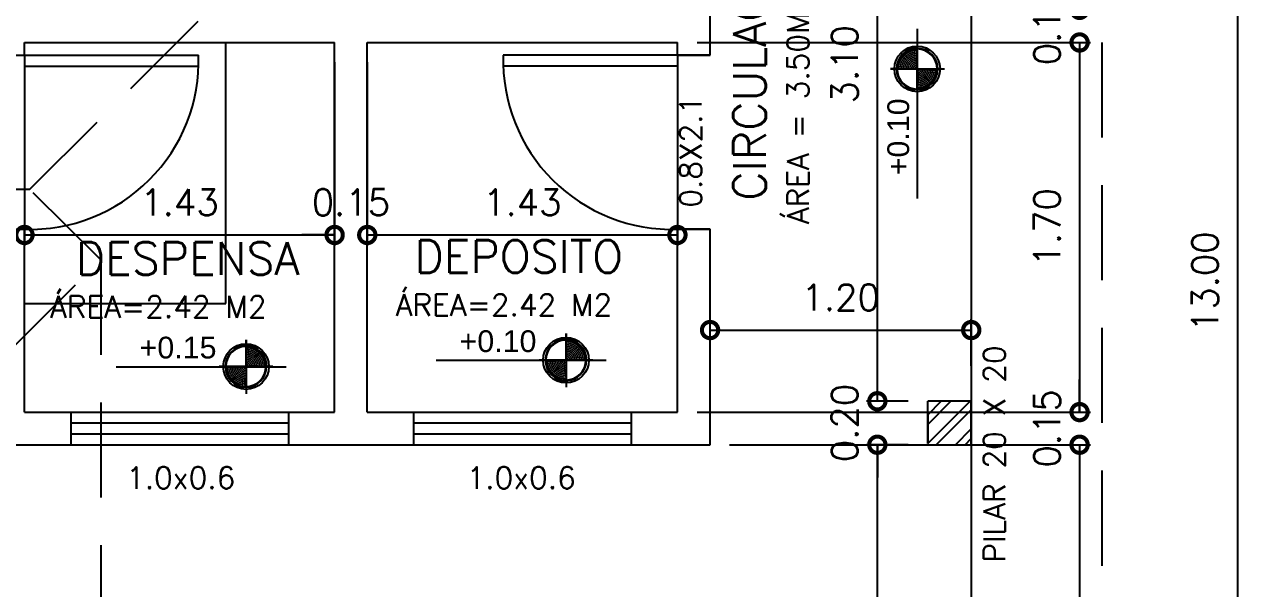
# Model space of a CAD drawing. Extents: x 500 to 638, y 181 to 267.
# Drawn here: x 555.51 to 561.13, y 230.31 to 232.9 of the extents above; entities that cross this region are included whole.
import ezdxf
from ezdxf.enums import TextEntityAlignment as Align

# ---------------------------------------------------------------- set-up
doc = ezdxf.new("R2010")
doc.units = 0
doc.header["$LTSCALE"] = 7
doc.linetypes.add('HIDDEN2', pattern=[0.1875, 0.125, -0.0625])
doc.layers.get('0').update_dxf_attribs({"linetype": 'CONTINUOUS'})
doc.layers.get('DEFPOINTS').update_dxf_attribs({"linetype": 'CONTINUOUS'})
for name, color, linetype in [('ACESSÓRIO', 2, 'CONTINUOUS'), ('ALVENARIA', 7, 'CONTINUOUS'), ('ALVENARIA1', 44, 'CONTINUOUS'), ('COBERTURA', 6, 'CONTINUOUS'), ('COTA', 1, 'CONTINUOUS'), ('JAPOR', 142, 'CONTINUOUS'), ('TEXTO2', 40, 'CONTINUOUS'), ('TEXTO3', 3, 'CONTINUOUS')]:
    doc.layers.add(name, color=color, linetype=linetype)
doc.styles.add('ARIALN', font='arial.ttf')
doc.styles.add('SIMPLEX', font='SIMPLEX.SHX')
doc.dimstyles.new('DIM50', dxfattribs={"dimtxt": 0.12, "dimasz": 0.15, "dimexe": 0.05, "dimexo": 0.09, "dimgap": 0.09, "dimtad": 1, "dimzin": 0, "dimdsep": 46, "dimtxsty": 'SIMPLEX', "dimblk1": 'DOTSMALL', "dimblk2": 'DOTSMALL', "dimsah": 1, "dimcen": 0.09, "dimadec": 0, "dimazin": 0, "dimtfac": 1, "dimtix": 1, "dimtofl": 0, "dimtmove": 2, "dimatfit": 3, "dimldrblk": 'DOTSMALL', "dimfxl": 1, "dimtolj": 1, "dimtzin": 0, "dimarcsym": 0})

# ---------------------------------------------------------------- blocks, each defined once
blk = doc.blocks.new('_DOTSMALL')
at = {"color": 0, "linetype": 'ByBlock', "const_width": 0.5}
blk.add_lwpolyline([(-0.0625, 0, 1), (0.0625, 0, 1)], format="xyb", close=True, dxfattribs=at)
blk = doc.blocks.new('*D46')
at = {"layer": 'COTA', "color": 0, "lineweight": -2}
for p, q in [((560.3542, 232.9719), (560.3542, 233.1219)), ((558.5964, 232.9719), (560.4042, 232.9719)), ((558.5964, 232.8219), (560.4042, 232.8219)), ((560.3542, 232.8219), (560.3542, 232.6719))]:
    blk.add_line(p, q, dxfattribs=at)
at = {"layer": 'DEFPOINTS', "color": 0}
for p in [(558.5064, 232.9719), (558.5064, 232.8219), (560.3542, 232.8219)]:
    blk.add_point(p, dxfattribs=at)
at = {"layer": 'COTA', "color": 0, "lineweight": -2, "xscale": 0.15, "yscale": 0.15, "zscale": 0.15}
for p, rotation in [((560.3542, 232.9719), 270), ((560.3542, 232.8219), 90)]:
    blk.add_blockref('_DOTSMALL', p, dxfattribs=dict(at, rotation=rotation))
at = {"layer": 'COTA', "color": 0, "insert": (560.2042, 232.8969), "char_height": 0.12, "attachment_point": 5, "rotation": 90, "style": 'SIMPLEX'}
blk.add_mtext('\\A1;0.15', dxfattribs=at)
blk = doc.blocks.new('*D47')
at = {"layer": 'COTA', "color": 0, "lineweight": -2}
for p, q in [((558.5964, 232.8219), (560.4042, 232.8219)), ((560.3542, 232.8219), (560.3542, 231.1219)), ((558.5964, 231.1219), (560.4042, 231.1219))]:
    blk.add_line(p, q, dxfattribs=at)
at = {"layer": 'DEFPOINTS', "color": 0}
for p in [(558.5064, 232.8219), (558.5064, 231.1219), (560.3542, 231.1219)]:
    blk.add_point(p, dxfattribs=at)
at = {"layer": 'COTA', "color": 0, "lineweight": -2, "xscale": 0.15, "yscale": 0.15, "zscale": 0.15}
for p, rotation in [((560.3542, 232.8219), 90), ((560.3542, 231.1219), 270)]:
    blk.add_blockref('_DOTSMALL', p, dxfattribs=dict(at, rotation=rotation))
at = {"layer": 'COTA', "color": 0, "insert": (560.2042, 231.9719), "char_height": 0.12, "attachment_point": 5, "rotation": 90, "style": 'SIMPLEX'}
blk.add_mtext('\\A1;1.70', dxfattribs=at)
blk = doc.blocks.new('*D48')
at = {"layer": 'COTA', "color": 0, "lineweight": -2}
for p, q in [((560.3542, 231.1219), (560.3542, 231.2719)), ((558.5964, 231.1219), (560.4042, 231.1219)), ((558.7464, 230.9719), (560.4042, 230.9719)), ((560.3542, 230.9719), (560.3542, 230.8219))]:
    blk.add_line(p, q, dxfattribs=at)
at = {"layer": 'DEFPOINTS', "color": 0}
for p in [(558.5064, 231.1219), (558.6564, 230.9719), (560.3542, 230.9719)]:
    blk.add_point(p, dxfattribs=at)
at = {"layer": 'COTA', "color": 0, "lineweight": -2, "xscale": 0.15, "yscale": 0.15, "zscale": 0.15}
for p, rotation in [((560.3542, 231.1219), 270), ((560.3542, 230.9719), 90)]:
    blk.add_blockref('_DOTSMALL', p, dxfattribs=dict(at, rotation=rotation))
at = {"layer": 'COTA', "color": 0, "insert": (560.2042, 231.0469), "char_height": 0.12, "attachment_point": 5, "rotation": 90, "style": 'SIMPLEX'}
blk.add_mtext('\\A1;0.15', dxfattribs=at)
blk = doc.blocks.new('*D49')
at = {"layer": 'COTA', "color": 0, "lineweight": -2}
for p, q in [((558.7464, 230.9719), (560.4042, 230.9719)), ((560.3542, 230.9719), (560.3542, 225.3719)), ((559.7464, 225.3719), (560.4042, 225.3719))]:
    blk.add_line(p, q, dxfattribs=at)
at = {"layer": 'DEFPOINTS', "color": 0}
for p in [(558.6564, 230.9719), (559.6564, 225.3719), (560.3542, 225.3719)]:
    blk.add_point(p, dxfattribs=at)
at = {"layer": 'COTA', "color": 0, "lineweight": -2, "xscale": 0.15, "yscale": 0.15, "zscale": 0.15}
for p, rotation in [((560.3542, 230.9719), 90), ((560.3542, 225.3719), 270)]:
    blk.add_blockref('_DOTSMALL', p, dxfattribs=dict(at, rotation=rotation))
at = {"layer": 'COTA', "color": 0, "insert": (560.2042, 228.1719), "char_height": 0.12, "attachment_point": 5, "rotation": 90, "style": 'SIMPLEX'}
blk.add_mtext('\\A1;5.60', dxfattribs=at)
blk = doc.blocks.new('*D52')
at = {"layer": 'COTA', "color": 0, "lineweight": -2}
for p, q in [((559.7464, 238.2219), (561.1304, 238.2219)), ((561.0804, 238.2219), (561.0804, 225.2219)), ((559.7464, 225.2219), (561.1304, 225.2219))]:
    blk.add_line(p, q, dxfattribs=at)
at = {"layer": 'DEFPOINTS', "color": 0}
for p in [(559.6564, 238.2219), (559.6564, 225.2219), (561.0804, 225.2219)]:
    blk.add_point(p, dxfattribs=at)
at = {"layer": 'COTA', "color": 0, "lineweight": -2, "xscale": 0.15, "yscale": 0.15, "zscale": 0.15}
for p, rotation in [((561.0804, 238.2219), 90), ((561.0804, 225.2219), 270)]:
    blk.add_blockref('_DOTSMALL', p, dxfattribs=dict(at, rotation=rotation))
at = {"layer": 'COTA', "color": 0, "insert": (560.9304, 231.7219), "char_height": 0.12, "attachment_point": 5, "rotation": 90, "style": 'SIMPLEX'}
blk.add_mtext('\\A1;13.00', dxfattribs=at)
blk = doc.blocks.new('*D78')
at = {"layer": 'COTA', "color": 0, "lineweight": -2}
for p, q in [((555.5064, 232.7319), (555.5064, 231.8866)), ((556.9314, 232.7319), (556.9314, 231.8866)), ((555.5064, 231.9366), (556.9314, 231.9366))]:
    blk.add_line(p, q, dxfattribs=at)
at = {"layer": 'DEFPOINTS', "color": 0}
for p in [(555.5064, 232.8219), (556.9314, 232.8219), (556.9314, 231.9366)]:
    blk.add_point(p, dxfattribs=at)
at = {"layer": 'COTA', "color": 0, "lineweight": -2, "xscale": 0.15, "yscale": 0.15, "zscale": 0.15, "rotation": 180}
blk.add_blockref('_DOTSMALL', (555.5064, 231.9366), dxfattribs=at)
at = {"layer": 'COTA', "color": 0, "lineweight": -2, "xscale": 0.15, "yscale": 0.15, "zscale": 0.15}
blk.add_blockref('_DOTSMALL', (556.9314, 231.9366), dxfattribs=at)
at = {"layer": 'COTA', "color": 0, "insert": (556.2189, 232.0866), "char_height": 0.12, "attachment_point": 5, "style": 'SIMPLEX'}
blk.add_mtext('\\A1;1.43', dxfattribs=at)
blk = doc.blocks.new('*D79')
at = {"layer": 'COTA', "color": 0, "lineweight": -2}
for p, q in [((556.9314, 232.7319), (556.9314, 231.8866)), ((557.0814, 232.7319), (557.0814, 231.8866)), ((556.9314, 231.9366), (556.7814, 231.9366)), ((557.0814, 231.9366), (557.2314, 231.9366))]:
    blk.add_line(p, q, dxfattribs=at)
at = {"layer": 'DEFPOINTS', "color": 0}
for p in [(556.9314, 232.8219), (557.0814, 232.8219), (557.0814, 231.9366)]:
    blk.add_point(p, dxfattribs=at)
at = {"layer": 'COTA', "color": 0, "lineweight": -2, "xscale": 0.15, "yscale": 0.15, "zscale": 0.15}
blk.add_blockref('_DOTSMALL', (556.9314, 231.9366), dxfattribs=at)
at = {"layer": 'COTA', "color": 0, "lineweight": -2, "xscale": 0.15, "yscale": 0.15, "zscale": 0.15, "rotation": 180}
blk.add_blockref('_DOTSMALL', (557.0814, 231.9366), dxfattribs=at)
at = {"layer": 'COTA', "color": 0, "insert": (557.0064, 232.0866), "char_height": 0.12, "attachment_point": 5, "style": 'SIMPLEX'}
blk.add_mtext('\\A1;0.15', dxfattribs=at)
blk = doc.blocks.new('*D80')
at = {"layer": 'COTA', "color": 0, "lineweight": -2}
for p, q in [((557.0814, 232.7319), (557.0814, 231.8866)), ((558.5064, 232.7319), (558.5064, 231.8866)), ((557.0814, 231.9366), (558.5064, 231.9366))]:
    blk.add_line(p, q, dxfattribs=at)
at = {"layer": 'DEFPOINTS', "color": 0}
for p in [(557.0814, 232.8219), (558.5064, 232.8219), (558.5064, 231.9366)]:
    blk.add_point(p, dxfattribs=at)
at = {"layer": 'COTA', "color": 0, "lineweight": -2, "xscale": 0.15, "yscale": 0.15, "zscale": 0.15, "rotation": 180}
blk.add_blockref('_DOTSMALL', (557.0814, 231.9366), dxfattribs=at)
at = {"layer": 'COTA', "color": 0, "lineweight": -2, "xscale": 0.15, "yscale": 0.15, "zscale": 0.15}
blk.add_blockref('_DOTSMALL', (558.5064, 231.9366), dxfattribs=at)
at = {"layer": 'COTA', "color": 0, "insert": (557.7939, 232.0866), "char_height": 0.12, "attachment_point": 5, "style": 'SIMPLEX'}
blk.add_mtext('\\A1;1.43', dxfattribs=at)
blk = doc.blocks.new('*D146')
at = {"layer": 'COTA', "color": 0, "lineweight": -2}
for p, q in [((558.6564, 231.3351), (558.6564, 231.5493)), ((559.8564, 231.3351), (559.8564, 231.5493)), ((558.6564, 231.4993), (559.8564, 231.4993))]:
    blk.add_line(p, q, dxfattribs=at)
at = {"layer": 'DEFPOINTS', "color": 0}
for p in [(559.8564, 231.4993), (558.6564, 231.2451), (559.8564, 231.2451)]:
    blk.add_point(p, dxfattribs=at)
at = {"layer": 'COTA', "color": 0, "lineweight": -2, "xscale": 0.15, "yscale": 0.15, "zscale": 0.15, "rotation": 180}
blk.add_blockref('_DOTSMALL', (558.6564, 231.4993), dxfattribs=at)
at = {"layer": 'COTA', "color": 0, "lineweight": -2, "xscale": 0.15, "yscale": 0.15, "zscale": 0.15}
blk.add_blockref('_DOTSMALL', (559.8564, 231.4993), dxfattribs=at)
at = {"layer": 'COTA', "color": 0, "insert": (559.2564, 231.6493), "char_height": 0.12, "attachment_point": 5, "style": 'SIMPLEX'}
blk.add_mtext('\\A1;1.20', dxfattribs=at)
blk = doc.blocks.new('*D214')
at = {"layer": 'COTA', "color": 0, "lineweight": -2}
for p, q in [((559.5664, 230.9719), (559.375, 230.9719)), ((559.425, 227.8219), (559.425, 230.9719)), ((559.5664, 227.8219), (559.375, 227.8219))]:
    blk.add_line(p, q, dxfattribs=at)
at = {"layer": 'DEFPOINTS', "color": 0}
for p in [(559.425, 230.9719), (559.6564, 230.9719), (559.6564, 227.8219)]:
    blk.add_point(p, dxfattribs=at)
at = {"layer": 'COTA', "color": 0, "lineweight": -2, "xscale": 0.15, "yscale": 0.15, "zscale": 0.15}
for p, rotation in [((559.425, 230.9719), 90), ((559.425, 227.8219), 270)]:
    blk.add_blockref('_DOTSMALL', p, dxfattribs=dict(at, rotation=rotation))
at = {"layer": 'COTA', "color": 0, "insert": (559.275, 229.3969), "char_height": 0.12, "attachment_point": 5, "rotation": 90, "style": 'SIMPLEX'}
blk.add_mtext('\\A1;3.15', dxfattribs=at)
blk = doc.blocks.new('*D215')
at = {"layer": 'COTA', "color": 0, "lineweight": -2}
for p, q in [((559.425, 231.1719), (559.425, 231.3219)), ((559.5664, 231.1719), (559.375, 231.1719)), ((559.5664, 230.9719), (559.375, 230.9719)), ((559.425, 230.9719), (559.425, 230.8219))]:
    blk.add_line(p, q, dxfattribs=at)
at = {"layer": 'DEFPOINTS', "color": 0}
for p in [(559.425, 231.1719), (559.6564, 231.1719), (559.6564, 230.9719)]:
    blk.add_point(p, dxfattribs=at)
at = {"layer": 'COTA', "color": 0, "lineweight": -2, "xscale": 0.15, "yscale": 0.15, "zscale": 0.15}
for p, rotation in [((559.425, 231.1719), 270), ((559.425, 230.9719), 90)]:
    blk.add_blockref('_DOTSMALL', p, dxfattribs=dict(at, rotation=rotation))
at = {"layer": 'COTA', "color": 0, "insert": (559.275, 231.0719), "char_height": 0.12, "attachment_point": 5, "rotation": 90, "style": 'SIMPLEX'}
blk.add_mtext('\\A1;0.20', dxfattribs=at)
blk = doc.blocks.new('*D216')
at = {"layer": 'COTA', "color": 0, "lineweight": -2}
for p, q in [((559.5664, 234.2719), (559.375, 234.2719)), ((559.425, 231.1719), (559.425, 234.2719)), ((559.5664, 231.1719), (559.375, 231.1719))]:
    blk.add_line(p, q, dxfattribs=at)
at = {"layer": 'DEFPOINTS', "color": 0}
for p in [(559.425, 234.2719), (559.6564, 234.2719), (559.6564, 231.1719)]:
    blk.add_point(p, dxfattribs=at)
at = {"layer": 'COTA', "color": 0, "lineweight": -2, "xscale": 0.15, "yscale": 0.15, "zscale": 0.15}
for p, rotation in [((559.425, 234.2719), 90), ((559.425, 231.1719), 270)]:
    blk.add_blockref('_DOTSMALL', p, dxfattribs=dict(at, rotation=rotation))
at = {"layer": 'COTA', "color": 0, "insert": (559.275, 232.7219), "char_height": 0.12, "attachment_point": 5, "rotation": 90, "style": 'SIMPLEX'}
blk.add_mtext('\\A1;3.10', dxfattribs=at)

msp = doc.modelspace()

# ---------------------------------------------------------------- hatches: boundary and pattern name
at = {"layer": 'ALVENARIA1'}
h = msp.add_hatch(dxfattribs=at)
h.set_pattern_fill('ANSI32', color=256, scale=0.25, style=0)
h.set_pattern_definition([(45, (24.27981, -4.1), (-0.06629126, 0.06629126), []), (45, (24.324, -4.1), (-0.06629126, 0.06629126), [])])
h.paths.add_polyline_path([(559.8564, 231.1719), (559.6564, 231.1719), (559.6564, 230.9719), (559.8564, 230.9719)])

# ---------------------------------------------------------------- linework, layer by layer
at = {"layer": 'ACESSÓRIO'}
for p, q in [((556.4314, 231.6219), (556.4314, 232.8219)), ((555.5064, 231.6219), (556.4314, 231.6219))]:
    msp.add_line(p, q, dxfattribs=at)
at = {"layer": 'ALVENARIA'}
for p, q in [((558.6564, 232.7628), (558.6564, 233.5219)), ((555.5064, 232.8219), (556.9314, 232.8219)), ((555.5064, 232.7628), (555.5064, 232.8219)), ((555.5064, 232.7628), (555.5064, 232.8219)), ((556.9314, 231.1219), (556.9314, 232.8219)), ((557.0814, 231.1219), (557.0814, 232.8219)), ((557.0814, 232.8219), (558.5064, 232.8219)), ((558.5064, 232.7628), (558.5064, 232.8219)), ((558.5064, 232.7628), (558.5064, 232.8219)), ((558.5064, 232.7628), (558.5064, 232.8219)), ((558.6564, 232.7628), (558.6564, 232.8219)), ((555.3564, 232.7628), (555.5064, 232.7628)), ((558.5064, 232.7628), (558.6564, 232.7628)), ((558.6564, 232.7628), (558.5064, 232.7628)), ((555.3564, 231.9628), (555.5064, 231.9628)), ((555.5064, 231.1219), (555.5064, 231.9628)), ((558.5064, 231.1219), (558.5064, 231.9628)), ((558.5064, 231.9628), (558.6564, 231.9628)), ((558.6564, 231.9628), (558.5064, 231.9628)), ((558.6564, 230.9719), (558.6564, 231.9628)), ((555.5064, 231.1219), (555.7189, 231.1219)), ((555.7189, 231.1219), (555.7189, 230.9719)), ((556.7189, 231.1219), (556.7189, 230.9719)), ((556.7189, 231.1219), (556.9314, 231.1219)), ((557.0814, 231.1219), (557.2939, 231.1219)), ((557.2939, 231.1219), (557.2939, 230.9719)), ((558.2939, 231.1219), (558.2939, 230.9719)), ((558.2939, 231.1219), (558.5064, 231.1219)), ((555.265, 230.9719), (555.5064, 230.9719)), ((555.5064, 230.9719), (555.7189, 230.9719)), ((555.5064, 230.9719), (555.7189, 230.9719)), ((556.7189, 230.9719), (557.2939, 230.9719)), ((556.7189, 230.9719), (557.2939, 230.9719)), ((558.2939, 230.9719), (558.6564, 230.9719)), ((558.2939, 230.9719), (558.3564, 230.9719))]:
    msp.add_line(p, q, dxfattribs=at)
at = {"layer": 'ALVENARIA1'}
for p, q in [((559.8564, 238.0719), (559.8564, 227.8219)), ((559.6564, 230.9772), (559.6564, 231.1719))]:
    msp.add_line(p, q, dxfattribs=at)
for points in [[(559.6564, 230.9719), (559.8564, 230.9719), (559.8564, 231.1719), (559.6564, 231.1719)], [(559.6564, 231.1098), (559.6564, 230.9772)]]:
    msp.add_lwpolyline(points, dxfattribs=at)
at = {"layer": 'COBERTURA', "linetype": 'HIDDEN2', "ltscale": 0.5}
for p, q in [((560.4558, 238.0719), (560.4558, 225.3715)), ((555.5304, 232.1466), (557.6811, 234.2963)), ((539.7014, 232.1466), (555.5304, 232.1466)), ((555.8573, 231.8227), (555.5304, 232.1466)), ((551.2559, 227.2212), (555.8573, 231.8227)), ((555.8573, 231.8227), (555.8573, 225.3715))]:
    msp.add_line(p, q, dxfattribs=at)
at = {"layer": 'JAPOR'}
for p, q in [((555.5064, 232.7628), (556.3064, 232.7628)), ((555.5064, 232.7628), (555.5064, 232.7128)), ((558.5064, 232.7628), (557.7064, 232.7628)), ((558.5064, 232.7628), (558.5064, 232.7128)), ((555.5064, 232.7128), (556.3064, 232.7128)), ((558.5064, 232.7128), (557.7064, 232.7128)), ((555.7189, 231.1219), (556.7189, 231.1219)), ((557.2939, 231.1219), (558.2939, 231.1219)), ((555.7189, 231.0719), (556.7189, 231.0719)), ((557.2939, 231.0719), (558.2939, 231.0719)), ((555.7189, 231.0219), (556.7189, 231.0219)), ((557.2939, 231.0219), (558.2939, 231.0219)), ((555.7189, 230.9719), (556.7189, 230.9719)), ((557.2939, 230.9719), (558.2939, 230.9719))]:
    msp.add_line(p, q, dxfattribs=at)
for centre, start, end in [((555.5314, 232.7378), 268.1524, 1.8476), ((558.4814, 232.7378), 178.1524, 271.8476)]:
    msp.add_arc(centre, 0.7754, start, end, dxfattribs=at)
at = {"layer": 'TEXTO2'}
for p, q in [((559.6088, 232.1043), (559.6088, 232.8846)), ((559.6075, 232.6101), (559.6075, 232.7906)), ((559.6081, 232.824), (559.6081, 232.5773)), ((559.6081, 232.7004), (559.4857, 232.7004)), ((559.4857, 232.7004), (559.733, 232.7004)), ((557.9945, 231.4834), (557.9945, 231.2361)), ((557.9945, 231.361), (557.9945, 231.4834)), ((556.5245, 231.3314), (556.5245, 231.4538)), ((556.5245, 231.4538), (556.5245, 231.2065)), ((555.9284, 231.3308), (556.7087, 231.3308)), ((556.6481, 231.3314), (556.4015, 231.3314)), ((556.4342, 231.332), (556.6147, 231.332)), ((557.3984, 231.3604), (558.1788, 231.3604)), ((558.1182, 231.361), (557.8715, 231.361)), ((557.9043, 231.3616), (558.0848, 231.3616))]:
    msp.add_line(p, q, dxfattribs=at)
at = {"layer": 'TEXTO2', "const_width": 0.0068}
for points in [[(559.6081, 232.7934, 0.00165), (559.6075, 232.7934, 0.412282), (559.5138, 232.7004, 1)], [(559.6081, 232.7859, 0.00165), (559.6075, 232.7859, 0.412282), (559.5213, 232.7003, 0.412282)], [(559.6081, 232.7784, 0.001965), (559.6075, 232.7784, 0.411913), (559.5288, 232.7004, 1)], [(559.6081, 232.7709, 0.001965), (559.6075, 232.7709, 0.411913), (559.5363, 232.7003, 0.411913)], [(559.6081, 232.7634, 0.002428), (559.6075, 232.7634, 0.411372), (559.5438, 232.7004, 1)], [(559.6081, 232.7559, 0.002428), (559.6075, 232.7559, 0.411372), (559.5513, 232.7003, 0.411372)], [(559.6081, 232.7484, 0.003176), (559.6075, 232.7484, 0.410497), (559.5588, 232.7004, 1)], [(559.608, 232.7409, 0.003176), (559.6075, 232.7409, 0.410497), (559.5663, 232.7003, 0.410497)], [(559.6081, 232.7334, 0.004592), (559.6075, 232.7334, 0.408844), (559.5739, 232.7004, 1)], [(559.608, 232.7259, 0.004592), (559.6075, 232.7259, 0.408844), (559.5814, 232.7002, 0.408844)], [(559.6079, 232.7184, 0.004592), (559.6075, 232.7184, 0.408844), (559.5888, 232.7001, 0.408844)], [(559.6077, 232.7109, 0.004592), (559.6075, 232.7109, 0.408844), (559.5963, 232.7, 0.408844)], [(559.6076, 232.7034, 0.004592), (559.6075, 232.7034, 0.408844), (559.6038, 232.6998, 0.408844)], [(559.6075, 232.6211, 0.416517), (559.6862, 232.7004, 0.411913)], [(559.6075, 232.6361, 0.417061), (559.6712, 232.7004, 0.411372)], [(559.6075, 232.6511, 0.41794), (559.6562, 232.7004, 0.410497)], [(559.6075, 232.6661, 0.419603), (559.6412, 232.7004, 0.408844)], [(559.6075, 232.6586, 0.41794), (559.6487, 232.7003, 0.41794)], [(559.6075, 232.6436, 0.417061), (559.6637, 232.7003, 0.417061)], [(559.6075, 232.6286, 0.416517), (559.6787, 232.7003, 0.416517)], [(559.6075, 232.6736, 0.419603), (559.6337, 232.7002, 0.419603)], [(559.6075, 232.6811, 0.419603), (559.6262, 232.7001, 0.419603)], [(559.6075, 232.6886, 0.419603), (559.6187, 232.7, 0.419603)], [(559.6075, 232.6961, 0.419603), (559.6112, 232.6998, 0.419603)], [(559.6081, 232.6061, 0.414214), (559.7012, 232.7004, 0.412282)], [(559.6081, 232.6136, 0.414214), (559.6937, 232.7003, 0.414214)], [(556.6175, 231.3314, 0.00165), (556.6175, 231.332, 0.412282), (556.5245, 231.4257, 1)], [(558.0876, 231.361, 0.00165), (558.0876, 231.3616, 0.412282), (557.9945, 231.4553, 1)], [(558.0801, 231.3611, 0.00165), (558.0801, 231.3616, 0.412282), (557.9945, 231.4478, 0.412282)], [(558.0726, 231.361, 0.001965), (558.0726, 231.3616, 0.411913), (557.9945, 231.4403, 1)], [(558.0651, 231.3611, 0.001965), (558.0651, 231.3616, 0.411913), (557.9945, 231.4328, 0.411913)], [(558.0576, 231.361, 0.002428), (558.0576, 231.3616, 0.411372), (557.9945, 231.4253, 1)], [(556.61, 231.3315, 0.00165), (556.61, 231.332, 0.412282), (556.5244, 231.4182, 0.412282)], [(556.595, 231.3315, 0.001965), (556.595, 231.332, 0.411913), (556.5244, 231.4032, 0.411913)], [(556.58, 231.3315, 0.002428), (556.58, 231.332, 0.411372), (556.5244, 231.3882, 0.411372)], [(556.565, 231.3315, 0.003176), (556.565, 231.332, 0.410497), (556.5244, 231.3732, 0.410497)], [(556.6025, 231.3314, 0.001965), (556.6025, 231.332, 0.411913), (556.5245, 231.4107, 1)], [(556.5875, 231.3314, 0.002428), (556.5875, 231.332, 0.411372), (556.5245, 231.3957, 1)], [(556.5725, 231.3314, 0.003176), (556.5725, 231.332, 0.410497), (556.5245, 231.3807, 1)], [(556.5575, 231.3314, 0.004592), (556.5575, 231.332, 0.408844), (556.5245, 231.3657, 1)], [(558.0051, 231.3614, 0.004592), (558.0051, 231.3616, 0.408844), (557.9941, 231.3728, 0.408844)], [(558.0126, 231.3613, 0.004592), (558.0126, 231.3616, 0.408844), (557.9943, 231.3803, 0.408844)], [(558.0351, 231.3611, 0.003176), (558.0351, 231.3616, 0.410497), (557.9944, 231.4028, 0.410497)], [(558.0201, 231.3611, 0.004592), (558.0201, 231.3616, 0.408844), (557.9944, 231.3878, 0.408844)], [(558.0501, 231.3611, 0.002428), (558.0501, 231.3616, 0.411372), (557.9945, 231.4178, 0.411372)], [(558.0426, 231.361, 0.003176), (558.0426, 231.3616, 0.410497), (557.9945, 231.4103, 1)], [(558.0276, 231.361, 0.004592), (558.0276, 231.3616, 0.408844), (557.9945, 231.3953, 1)], [(556.4302, 231.3314, 0.414214), (556.5245, 231.2384, 0.412282)], [(556.4377, 231.3315, 0.414214), (556.5244, 231.2459, 0.414214)], [(556.4452, 231.332, 0.416517), (556.5245, 231.2534, 0.411913)], [(556.4527, 231.332, 0.416517), (556.5244, 231.2609, 0.416517)], [(556.4602, 231.332, 0.417061), (556.5245, 231.2684, 0.411372)], [(556.4677, 231.332, 0.417061), (556.5244, 231.2759, 0.417061)], [(556.4752, 231.332, 0.41794), (556.5245, 231.2834, 0.410497)], [(556.4827, 231.332, 0.41794), (556.5244, 231.2909, 0.41794)], [(556.4902, 231.332, 0.419603), (556.5245, 231.2984, 0.408844)], [(556.4977, 231.332, 0.419603), (556.5243, 231.3059, 0.419603)], [(556.5052, 231.332, 0.419603), (556.5242, 231.3134, 0.419603)], [(556.5127, 231.332, 0.419603), (556.5241, 231.3209, 0.419603)], [(556.5202, 231.332, 0.419603), (556.5239, 231.3284, 0.419603)], [(556.5275, 231.332, 0.004592), (556.5275, 231.332, 0.408844), (556.5239, 231.3357, 0.408844)], [(556.535, 231.3318, 0.004592), (556.535, 231.332, 0.408844), (556.5241, 231.3432, 0.408844)], [(556.5425, 231.3317, 0.004592), (556.5425, 231.332, 0.408844), (556.5242, 231.3507, 0.408844)], [(556.55, 231.3316, 0.004592), (556.55, 231.332, 0.408844), (556.5243, 231.3582, 0.408844)], [(557.9003, 231.361, 0.414214), (557.9945, 231.268, 0.412282)], [(557.9078, 231.3611, 0.414214), (557.9945, 231.2755, 0.414214)], [(557.9153, 231.3616, 0.416517), (557.9945, 231.283, 0.411913)], [(557.9228, 231.3616, 0.416517), (557.9945, 231.2905, 0.416517)], [(557.9303, 231.3616, 0.417061), (557.9945, 231.298, 0.411372)], [(557.9378, 231.3616, 0.417061), (557.9945, 231.3055, 0.417061)], [(557.9453, 231.3616, 0.41794), (557.9945, 231.313, 0.410497)], [(557.9528, 231.3616, 0.41794), (557.9944, 231.3205, 0.41794)], [(557.9603, 231.3616, 0.419603), (557.9945, 231.328, 0.408844)], [(557.9678, 231.3616, 0.419603), (557.9944, 231.3355, 0.419603)], [(557.9753, 231.3616, 0.419603), (557.9943, 231.343, 0.419603)], [(557.9828, 231.3616, 0.419603), (557.9941, 231.3505, 0.419603)], [(557.9903, 231.3616, 0.419603), (557.994, 231.358, 0.419603)], [(557.9976, 231.3616, 0.004592), (557.9976, 231.3616, 0.408844), (557.994, 231.3653, 0.408844)]]:
    msp.add_lwpolyline(points, format="xyb", dxfattribs=at)
at = {"layer": 'TEXTO2'}
for centre in [(559.6081, 232.7004), (556.5245, 231.3314), (557.9945, 231.361)]:
    msp.add_circle(centre, 0.1048, dxfattribs=at)
for centre, radius, start, end in [((559.6077, 232.6999), 0.0949, 0, 270), ((559.6081, 232.7004), 0.0952, 90, 180), ((559.6081, 232.7004), 0.0944, 90, 180), ((559.6081, 232.7004), 0.0928, 90, 180), ((559.6077, 232.6999), 0.0921, 0, 270), ((559.6081, 232.7004), 0.0952, 270, 0), ((559.6081, 232.7004), 0.0944, 270, 0), ((559.6081, 232.7004), 0.0928, 270, 0), ((556.524, 231.3318), 0.0949, 270, 180), ((556.5245, 231.3314), 0.0952, 0, 90), ((556.5245, 231.3314), 0.0944, 0, 90), ((557.9941, 231.3614), 0.0949, 270, 180), ((557.9941, 231.3614), 0.0921, 270, 180), ((557.9945, 231.361), 0.0952, 0, 90), ((557.9945, 231.361), 0.0944, 0, 90), ((557.9945, 231.361), 0.0928, 0, 90), ((556.524, 231.3318), 0.0921, 270, 180), ((556.5245, 231.3314), 0.0928, 0, 90), ((556.5245, 231.3314), 0.0952, 180, 270), ((556.5245, 231.3314), 0.0944, 180, 270), ((556.5245, 231.3314), 0.0928, 180, 270), ((557.9945, 231.361), 0.0952, 180, 270), ((557.9945, 231.361), 0.0944, 180, 270), ((557.9945, 231.361), 0.0928, 180, 270)]:
    msp.add_arc(centre, radius, start, end, dxfattribs=at)

# ---------------------------------------------------------------- texts
for s, style, p in [('ÁREA = 3.50M2', 'SIMPLEX', (559.1099, 231.9867)), ('+0.10', 'ARIALN', (559.5709, 232.2111)), ('PILAR 20 X 20', 'SIMPLEX', (560.013, 230.4298))]:
    msp.add_text(s, height=0.1, rotation=90, dxfattribs=dict(at, style=style)).set_placement(p)
at = {"layer": 'TEXTO2', "style": 'SIMPLEX'}
msp.add_text('0.8X2.1', height=0.1, rotation=90, dxfattribs=at).set_placement((558.6174, 232.3195), align=Align.CENTER)
at = {"layer": 'TEXTO2'}
for s, style, p in [('ÁREA=2.42 M2', 'SIMPLEX', (555.6243, 231.5562)), ('ÁREA=2.42 M2', 'SIMPLEX', (557.2123, 231.5648)), ('+0.10', 'ARIALN', (557.5053, 231.3982)), ('+0.15', 'ARIALN', (556.0352, 231.3687))]:
    msp.add_text(s, height=0.1, dxfattribs=dict(at, style=style)).set_placement(p)
at = {"layer": 'TEXTO2', "style": 'SIMPLEX'}
for p in [(556.2242, 230.7698), (557.7885, 230.7698)]:
    msp.add_text('1.0x0.6', height=0.1, dxfattribs=at).set_placement(p, align=Align.CENTER)
at = {"layer": 'TEXTO3', "style": 'SIMPLEX'}
msp.add_text('CIRCULAÇÃO ', height=0.15, rotation=90, dxfattribs=at).set_placement((558.9133, 232.7533), align=Align.CENTER)
for s, p in [('DESPENSA', (556.2564, 231.7539)), ('DEPOSITO', (557.7771, 231.7625))]:
    msp.add_text(s, height=0.15, dxfattribs=at).set_placement(p, align=Align.CENTER)

# ---------------------------------------------------------------- dimensions: what is measured, and where the dimension line sits
at = {"layer": 'COTA'}
for base, p1, p2, picture, middle in [((561.0804, 225.2219), (559.6564, 238.2219), (559.6564, 225.2219), '*D52', (560.9304, 231.7219)), ((559.425, 234.2719), (559.6564, 231.1719), (559.6564, 234.2719), '*D216', (559.275, 232.7219)), ((560.3542, 232.8219), (558.5064, 232.9719), (558.5064, 232.8219), '*D46', (560.2042, 232.8969)), ((560.3542, 231.1219), (558.5064, 232.8219), (558.5064, 231.1219), '*D47', (560.2042, 231.9719)), ((559.425, 231.1719), (559.6564, 230.9719), (559.6564, 231.1719), '*D215', (559.275, 231.0719)), ((560.3542, 230.9719), (558.5064, 231.1219), (558.6564, 230.9719), '*D48', (560.2042, 231.0469)), ((560.3542, 225.3719), (558.6564, 230.9719), (559.6564, 225.3719), '*D49', (560.2042, 228.1719)), ((559.425, 230.9719), (559.6564, 227.8219), (559.6564, 230.9719), '*D214', (559.275, 229.3969))]:
    dim = msp.add_linear_dim(base=base, p1=p1, p2=p2, angle=90, dimstyle='DIM50', dxfattribs=at)
    dim.commit()
    dim.dimension.update_dxf_attribs({"geometry": picture, "text_midpoint": middle})
for base, p1, p2, picture, middle in [((556.9314221803, 231.936646217), (555.5064221803, 232.8218701868), (556.9314221803, 232.8218701868), '*D78', (556.2189221803, 232.086646217)), ((557.0814, 231.9366), (556.9314, 232.8219), (557.0814, 232.8219), '*D79', (557.0064, 232.0866)), ((558.5064221803, 231.936646217), (557.0814221803, 232.8218701868), (558.5064221803, 232.8218701868), '*D80', (557.7939221803, 232.086646217)), ((559.8564, 231.4993), (558.6564, 231.2451), (559.8564, 231.2451), '*D146', (559.2564, 231.6493))]:
    dim = msp.add_linear_dim(base=base, p1=p1, p2=p2, dimstyle='DIM50', dxfattribs=at)
    dim.commit()
    dim.dimension.update_dxf_attribs({"geometry": picture, "text_midpoint": middle})

doc.saveas('drawing.dxf')
